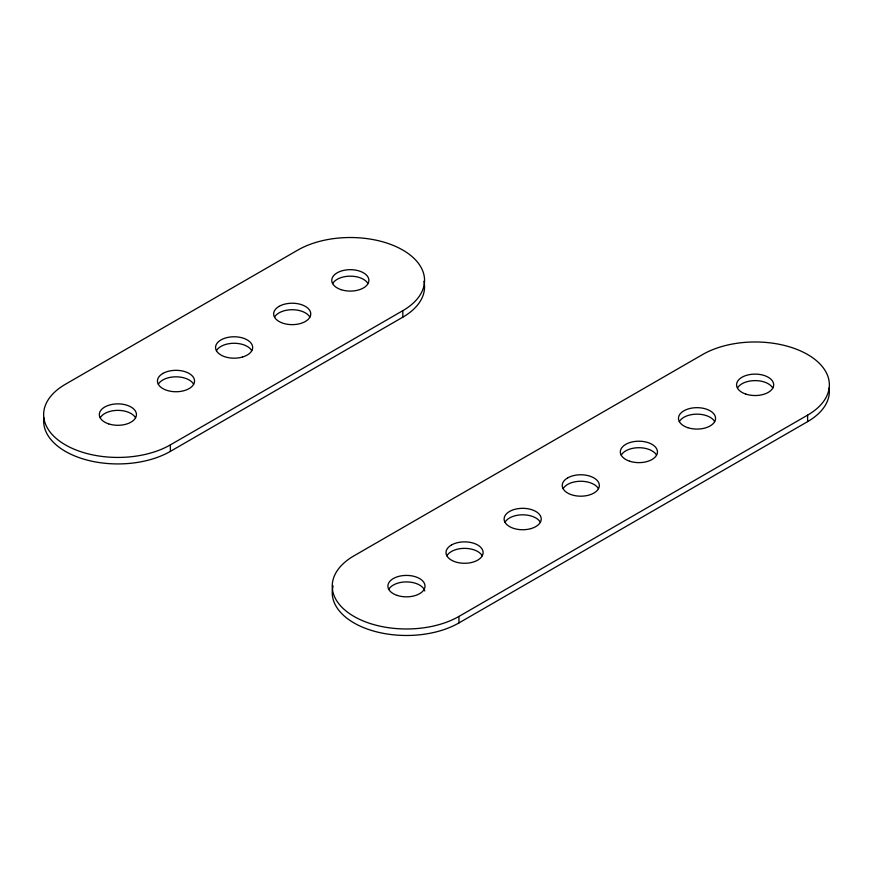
<?xml version="1.0" encoding="UTF-8"?>
<svg xmlns="http://www.w3.org/2000/svg" width="873" height="873" viewBox="0 0 873 873"><rect width="100%" height="100%" fill="white"/><g stroke="black" fill="none" stroke-linecap="round" stroke-linejoin="round"><path stroke-width="1.31" d="M170.366 444.881L402.813 310.679A74.227 42.853 0 0 0 402.813 250.071A74.227 42.853 0 0 0 297.835 250.071L65.388 384.273A74.227 42.853 0 0 0 65.388 444.881A74.227 42.853 0 0 0 170.366 444.881L170.366 451.374A74.227 42.853 0 0 1 86.798 459.995A74.227 42.853 0 0 1 43.879 417.709M170.366 451.374L402.813 317.172A74.227 42.853 0 0 0 423.918 281.281M458.947 616.425L807.612 415.133A74.227 42.853 0 0 0 807.612 354.525A74.227 42.853 0 0 0 702.634 354.525L353.969 555.828A74.227 42.853 0 0 0 353.969 616.425A74.227 42.853 0 0 0 458.947 616.425L458.947 622.929A74.227 42.853 0 0 1 372.76 630.808A74.227 42.853 0 0 1 333.137 585.914M458.947 622.929L807.612 421.626A74.227 42.853 0 0 0 829.121 387.961M807.612 415.133L807.612 421.626M402.813 310.679L402.813 317.172M388.801 589.308A18.562 10.716 0 0 1 407.909 581.942A18.562 10.716 0 0 1 424.78 590.945M563.14 488.662A18.562 10.716 0 0 1 565.769 485.672L567.668 484.395A18.562 10.716 0 0 1 591.698 483.304L593.913 484.395A18.562 10.716 0 0 1 598.442 488.662M446.921 555.763A18.562 10.716 0 0 1 449.551 552.773L451.439 551.496A18.562 10.716 0 0 1 482.212 555.763M505.031 522.207A18.562 10.716 0 0 1 516.947 515.332L519.773 514.939A18.562 10.716 0 0 1 533.589 516.849L535.804 517.94A18.562 10.716 0 0 1 540.322 522.207M621.249 455.106A18.562 10.716 0 0 1 638.894 447.707A18.562 10.716 0 0 1 656.551 455.106M737.478 388.005A18.562 10.716 0 0 1 755.123 380.606A18.562 10.716 0 0 1 772.769 388.005M679.358 421.561A18.562 10.716 0 0 1 697.014 414.151A18.562 10.716 0 0 1 714.66 421.561M332.678 283.561A18.562 10.716 0 0 1 350.324 276.163A18.562 10.716 0 0 1 367.969 283.561M100.231 417.763A18.562 10.716 0 0 1 117.877 410.365A18.562 10.716 0 0 1 135.522 417.763M216.449 350.662A18.562 10.716 0 0 1 228.366 343.787L231.203 343.395A18.562 10.716 0 0 1 245.007 345.304L247.223 346.395A18.562 10.716 0 0 1 251.751 350.662M158.34 384.218A18.562 10.716 0 0 1 160.981 381.228L162.869 379.951A18.562 10.716 0 0 1 193.642 384.218M274.558 317.117A18.562 10.716 0 0 1 277.199 314.127L279.087 312.85A18.562 10.716 0 0 1 303.117 311.759L305.332 312.85A18.562 10.716 0 0 1 309.86 317.117M162.869 373.458L160.981 374.735A18.562 10.716 0 0 0 162.869 388.605A18.562 10.716 0 0 0 186.898 389.696L189.114 388.605A18.562 10.716 0 0 0 189.114 373.458A18.562 10.716 0 0 0 162.869 373.458M279.087 306.358L277.199 307.634A18.562 10.716 0 0 0 278.105 320.893A18.562 10.716 0 0 0 300.639 323.479L303.117 322.595A18.562 10.716 0 0 0 305.332 306.358L303.117 305.266A18.562 10.716 0 0 0 279.087 306.358M451.439 545.003L449.551 546.28A18.562 10.716 0 0 0 451.439 560.15A18.562 10.716 0 0 0 475.469 561.241L477.684 560.15A18.562 10.716 0 0 0 477.684 545.003A18.562 10.716 0 0 0 451.439 545.003M567.668 477.902L565.769 479.179A18.562 10.716 0 0 0 566.675 492.437A18.562 10.716 0 0 0 589.21 495.024L591.698 494.14A18.562 10.716 0 0 0 593.913 477.902L591.698 476.811A18.562 10.716 0 0 0 567.668 477.902M242.53 357.024L239.835 357.668A18.562 10.716 0 0 1 220.978 355.06L219.09 353.772A18.562 10.716 0 0 1 228.366 337.294L231.203 336.902A18.562 10.716 0 0 1 245.007 338.811L247.223 339.903A18.562 10.716 0 0 1 242.53 357.024M531.1 528.569L528.416 529.213A18.562 10.716 0 0 1 509.559 526.605L507.66 525.328A18.562 10.716 0 0 1 516.947 508.839L519.773 508.446A18.562 10.716 0 0 1 533.589 510.356L535.804 511.447A18.562 10.716 0 0 1 531.1 528.569M397.171 595.408A18.562 10.716 0 0 0 425.009 586.132A18.562 10.716 0 0 0 397.171 576.846A18.562 10.716 0 0 0 397.171 595.408M629.619 461.206A18.562 10.716 0 0 0 657.456 451.93A18.562 10.716 0 0 0 629.619 442.644A18.562 10.716 0 0 0 629.619 461.206M687.728 427.65A18.562 10.716 0 0 0 715.565 418.374A18.562 10.716 0 0 0 687.728 409.099A18.562 10.716 0 0 0 687.728 427.65M745.848 394.105A18.562 10.716 0 0 0 773.674 384.829A18.562 10.716 0 0 0 745.848 375.543A18.562 10.716 0 0 0 745.848 394.105M108.601 423.863A18.562 10.716 0 0 0 136.439 414.577A18.562 10.716 0 0 0 108.601 405.301A18.562 10.716 0 0 0 108.601 423.863M341.048 289.661A18.562 10.716 0 0 0 368.875 280.375A18.562 10.716 0 0 0 341.048 271.099A18.562 10.716 0 0 0 341.048 289.661"/></g></svg>
